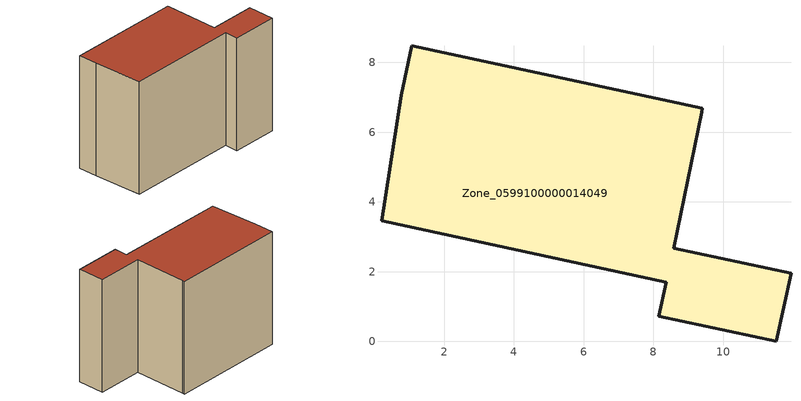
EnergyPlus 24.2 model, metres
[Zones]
Zone_0599100000014049
 floor ground (C_G): 0.77,7.07 1.07,8.48 9.41,6.69 9.39,6.57 8.58,2.67 11.95,1.95 11.53,0 8.16,0.73 8.37,1.7 0.2,3.46 z0
 wall outside (C_F): 8.16,0.73 11.53,0 11.95,1.95 8.58,2.67 9.39,6.57 9.41,6.69 1.07,8.48 0.77,7.07 0.2,3.46 8.37,1.7 8.16,0.73 z0:8.58
 roof outside (C_R): 1.07,8.48 0.77,7.07 0.2,3.46 8.37,1.7 8.16,0.73 11.53,0 11.95,1.95 8.58,2.67 9.39,6.57 9.41,6.69 z8.58
[BUILDING]
Pand.0599100000014049: North Axis=0; Terrain=City; Loads Convergence Tolerance Value=0.04; Temperature Convergence Tolerance Value=0.4; Solar Distribution=FullExterior; Maximum Number of Warmup Days=25; Minimum Number of Warmup Days=1
[Site:Location]
Rotterdam.The.Hague.AP_ZH_NLD Design_Conditions: Latitude=51.96; Longitude=4.45; Time Zone=1; Elevation=-4.5
[SITE:GROUNDTEMPERATURE:BUILDINGSURFACE]
18, 18, 18, 18, 18, 18, 18, 18, 18, 18, 18, 18
[MATERIAL] Thermal Absorptance=0.9; Solar Absorptance=0.7; Visible Absorptance=0.7
Name | Roughness | Thickness | Conductivity | Density | Specific Heat
G.TI.1975-1991 | MediumSmooth | 0.15 | 0.288461 | 540 | 1210
F.TI.1975-1991 | Rough | 0.3 | 0.230769 | 1920 | 840
R.TI.1975-1991 | MediumRough | 0.2 | 0.153846 | 1500 | 1000
[CONSTRUCTION]
C_G: G.TI.1975-1991
C_F: F.TI.1975-1991
C_R: R.TI.1975-1991
[ZONE]
Zone_0599100000014049: Type=1; Multiplier=1; Ceiling Height=Autocalculate; Volume=Autocalculate; Floor Area=autocalculate; Part of Total Floor Area=Yes
[ZONEINFILTRATION:DESIGNFLOWRATE]
Infil_Zone_0599100000014049: Zone or ZoneList or Space or SpaceList=Zone_0599100000014049; Schedule=AlwaysOn; Design Flow Rate Calculation Method=Flow/Area; Flow Rate per Floor Area=0.003; Constant Term Coefficient=1; Temperature Term Coefficient=0; Velocity Term Coefficient=0; Velocity Squared Term Coefficient=0
[HVACTEMPLATE:ZONE:IDEALLOADSAIRSYSTEM]
Zone_0599100000014049: Maximum Heating Supply Air Temperature=50; Minimum Cooling Supply Air Temperature=13; Maximum Heating Supply Air Humidity Ratio=0.0156; Minimum Cooling Supply Air Humidity Ratio=0.0077; Heating Limit=NoLimit; Cooling Limit=NoLimit; Dehumidification Control Type=ConstantSensibleHeatRatio; Cooling Sensible Heat Ratio=0.7; Dehumidification Setpoint=60; Humidification Control Type=None; Humidification Setpoint=30; Outdoor Air Method=None; Outdoor Air Flow Rate per Person=0.00944; Outdoor Air Flow Rate per Zone Floor Area=0; Outdoor Air Flow Rate per Zone=0; Demand Controlled Ventilation Type=None; Outdoor Air Economizer Type=NoEconomizer; Heat Recovery Type=None; Sensible Heat Recovery Effectiveness=0.7; Latent Heat Recovery Effectiveness=0.65
[ZONECONTROL:THERMOSTAT]
ThermostatControl_Zone_0599100000014049: Zone or ZoneList=Zone_0599100000014049; Control Type Schedule=DualSetpointControlType; Control 1=Thermostat_Zone_0599100000014049; Temperature Difference Between Cutout And Setpoint=0
[THERMOSTATSETPOINT:DUALSETPOINT]
Thermostat_Zone_0599100000014049: Heating Setpoint Temperature Schedule=HeatingSetpoint_Zone_0599100000014049; Cooling Setpoint Temperature Schedule=CoolingSetpoint_Zone_0599100000014049
[SCHEDULE:COMPACT]
HeatingSetpoint_Zone_0599100000014049: Through: 12/31, For: AllDays, Until: 24:00, 21
CoolingSetpoint_Zone_0599100000014049: Through: 12/31, For: AllDays, Until: 24:00, 24
DualSetpointControlType: Through: 12/31, For: AllDays, Until: 24:00, 4
AlwaysOn: Through: 12/31, For: AllDays, Until: 24:00, 1
